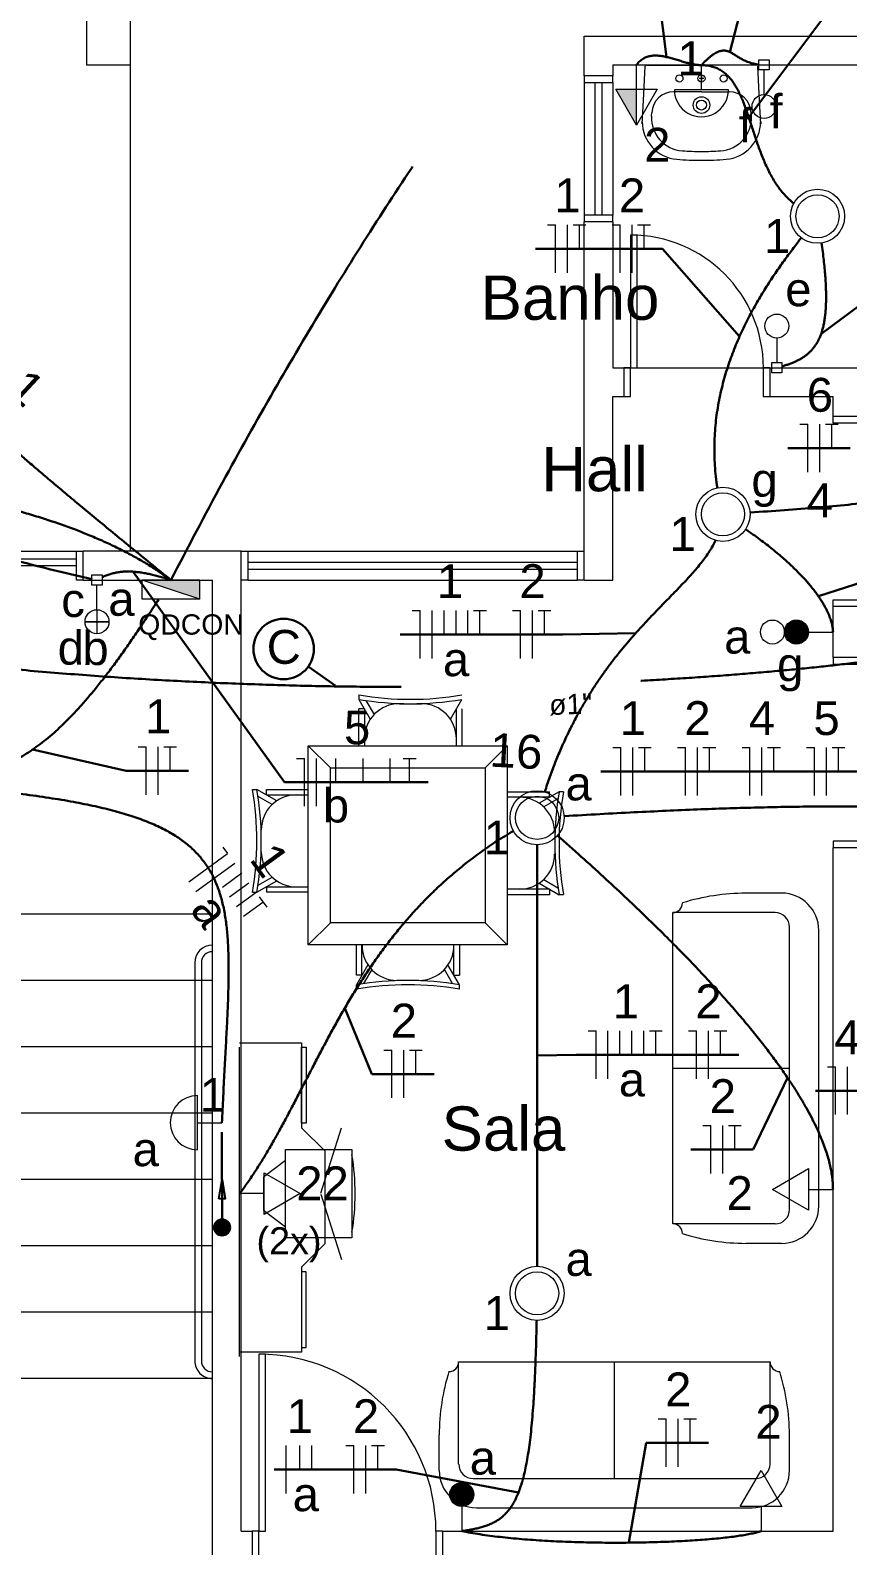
# Model space of a CAD drawing. Header units: inches. Extents: x 82 to 150, y -19 to 82.
# Drawn here: x 103.42 to 107.68, y 10.53 to 18.43 of the extents above; entities that cross this region are included whole.
import ezdxf
from ezdxf.enums import TextEntityAlignment as Align

# ---------------------------------------------------------------- set-up
doc = ezdxf.new("R2010")
doc.units = ezdxf.units.IN
doc.header["$MEASUREMENT"] = 0
doc.linetypes.add('HIDDEN', pattern=[0.375, 0.25, -0.125])
for name, color, linetype, lineweight in [('BASE', 7, 'Continuous', 5), ('DI-Fios', 1, 'Continuous', 30), ('EL-Condutos', 8, 'Continuous', 30), ('EL-Fios', 1, 'Continuous', 20), ('EL-Textos fios', 7, 'Continuous', 30), ('EL-Textos pontos', 5, 'Continuous', 30), ('MOVEIS', 253, 'Continuous', 20), ('P-SIMBOL', 5, 'Continuous', 20), ('TEXTO', 7, 'Continuous', 20)]:
    doc.layers.add(name, color=color, linetype=linetype, lineweight=lineweight)
doc.styles.add('Arial', font='arial.ttf')
doc.dimstyles.get("Standard").update_dxf_attribs({"dimtxt": 0.18, "dimasz": 0.18, "dimexe": 0.18, "dimexo": 0.0625, "dimgap": 0.09, "dimtad": 0, "dimtih": 1, "dimtoh": 1, "dimdec": 4, "dimzin": 0, "dimdsep": 46, "dimtxsty": 'Standard', "dimcen": 0.09, "dimadec": 0, "dimazin": 0, "dimtfac": 1, "dimtdec": 4, "dimtofl": 0, "dimtmove": 0, "dimatfit": 3, "dimfxl": 0, "dimtolj": 1, "dimtzin": 0, "dimarcsym": 0})

msp = doc.modelspace()

# ---------------------------------------------------------------- hatches: boundary and pattern name
at = {"layer": 'P-SIMBOL', "linetype": 'Continuous'}
for points in [[(106.5817, 18.1237), (106.5817, 17.9362), (106.4734, 18.1237)], [(104.3038, 15.4638), (104.3038, 15.5637), (104.0029, 15.5637)], [(105.6073, 10.7932), (105.6698, 10.7932), (105.6698, 10.8557), (105.6601, 10.8552), (105.6432, 10.8497), (105.6327, 10.8437), (105.6247, 10.8367), (105.6167, 10.8262), (105.6105, 10.8132), (105.6077, 10.8002), (105.6078, 10.7932)], [(105.7323, 10.7932), (105.6698, 10.7932), (105.6698, 10.8557), (105.6795, 10.8552), (105.6964, 10.8497), (105.7069, 10.8437), (105.7149, 10.8367), (105.7229, 10.8262), (105.7291, 10.8132), (105.7319, 10.8002), (105.7318, 10.7932)], [(105.6073, 10.7932), (105.6698, 10.7932), (105.6698, 10.7307), (105.6601, 10.7312), (105.6432, 10.7367), (105.6327, 10.7427), (105.6247, 10.7497), (105.6167, 10.7602), (105.6105, 10.7732), (105.6077, 10.7862), (105.6078, 10.7932)], [(105.7323, 10.7932), (105.6698, 10.7932), (105.6698, 10.7307), (105.6795, 10.7312), (105.6964, 10.7367), (105.7069, 10.7427), (105.7149, 10.7497), (105.7229, 10.7602), (105.7291, 10.7732), (105.7319, 10.7862), (105.7318, 10.7932)]]:
    msp.add_hatch(color=256, dxfattribs=at).paths.add_polyline_path(points)

# ---------------------------------------------------------------- linework, layer by layer
at = {"layer": 'BASE'}
for p, q in [((103.9427, 15.7137), (103.9427, 20.8597)), ((106.3082, 18.4017), (112.8732, 18.4017)), ((106.3082, 18.1942), (106.3082, 18.4017)), ((106.4582, 18.1942), (106.3082, 18.1942)), ((106.4582, 18.2517), (108.5927, 18.2517)), ((106.4582, 18.2517), (106.4582, 18.1942)), ((106.3082, 15.7137), (106.3082, 17.4327)), ((106.4582, 17.4327), (106.3082, 17.4327)), ((106.4582, 17.4327), (106.4582, 16.6712)), ((106.4582, 16.6712), (106.5157, 16.6712)), ((106.4582, 16.6712), (107.2772, 16.6712)), ((106.5157, 16.6712), (106.5157, 16.5212)), ((107.2772, 16.6712), (108.5927, 16.6712)), ((107.2772, 16.6712), (107.2772, 16.5212)), ((106.4582, 15.5637), (106.4582, 16.5212)), ((106.4582, 16.5212), (106.5157, 16.5212)), ((107.2772, 16.5212), (107.6062, 16.5212)), ((107.6062, 16.4172), (107.6062, 16.5212)), ((107.7562, 16.4172), (107.6062, 16.4172)), ((101.0872, 15.7137), (103.6947, 15.7137)), ((104.5197, 15.7137), (103.6947, 15.7137)), ((103.6947, 15.5637), (103.6947, 15.7137)), ((104.5197, 15.5637), (104.5197, 15.7137)), ((106.3082, 15.5637), (106.3082, 15.7137)), ((103.6947, 15.5637), (104.3697, 15.5637)), ((104.3697, 10.4522), (104.3697, 15.5637)), ((104.5197, 10.6022), (104.5197, 15.5637)), ((106.3082, 15.5637), (106.4582, 15.5637)), ((107.7562, 15.4252), (107.6062, 15.4252)), ((107.6062, 15.1597), (107.6062, 15.4252)), ((107.7562, 15.1597), (107.6062, 15.1597)), ((107.6062, 10.6022), (107.6062, 14.1672)), ((107.7562, 14.1672), (107.6062, 14.1672)), ((104.3697, 13.8212), (102.6392, 13.8212)), ((104.2777, 13.5672), (104.2777, 11.4902)), ((104.3122, 13.5672), (104.3122, 11.4892)), ((104.3697, 13.4752), (102.6392, 13.4752)), ((104.3697, 13.1292), (102.6392, 13.1292)), ((104.3697, 12.7827), (102.6392, 12.7827)), ((104.3697, 12.4367), (102.6392, 12.4367)), ((104.3697, 12.0907), (102.6392, 12.0907)), ((104.3697, 11.7442), (102.6392, 11.7442)), ((104.3697, 11.3982), (102.6392, 11.3982)), ((104.5197, 10.6022), (104.5777, 10.6022)), ((104.5777, 10.6022), (104.5777, 10.4522)), ((105.5697, 10.6022), (107.6062, 10.6022)), ((105.5697, 10.6022), (105.5697, 10.4522))]:
    msp.add_line(p, q, dxfattribs=at)
at = {"layer": 'BASE', "linetype": 'Continuous'}
for p, q in [((106.3082, 18.1597), (106.3082, 17.4672)), ((106.4582, 18.1597), (106.4582, 17.4672)), ((104.5542, 15.7137), (106.2737, 15.7137)), ((104.5542, 15.5637), (106.2737, 15.5637))]:
    msp.add_line(p, q, dxfattribs=at)
at = {"layer": 'BASE'}
msp.add_lwpolyline([(103.9427, 18.2517), (103.9427, 18.4827), (103.7122, 18.4827), (103.7122, 18.2517), (103.9427, 18.2517), (103.9427, 18.2517)], close=True, dxfattribs=at)
at = {"layer": 'BASE', "linetype": 'Continuous'}
for points in [[(106.3082, 18.1942), (106.3082, 18.1597), (106.4582, 18.1597), (106.4582, 18.1942)], [(106.4582, 17.4327), (106.4582, 17.4672), (106.3082, 17.4672), (106.3082, 17.4327)], [(106.5157, 16.5212), (106.5507, 16.5212), (106.5507, 16.6712), (106.5157, 16.6712)], [(107.2772, 16.6712), (107.2427, 16.6712), (107.2427, 16.5212), (107.2772, 16.5212)], [(107.7562, 16.4172), (107.7562, 16.3827), (107.6062, 16.3827), (107.6062, 16.4172)], [(103.6947, 15.5637), (103.6602, 15.5637), (103.6602, 15.7137), (103.6947, 15.7137)], [(104.5197, 15.7137), (104.5542, 15.7137), (104.5542, 15.5637), (104.5197, 15.5637)], [(106.3082, 15.5637), (106.2737, 15.5637), (106.2737, 15.7137), (106.3082, 15.7137)], [(107.6062, 15.4252), (107.6062, 15.4597), (107.7562, 15.4597), (107.7562, 15.4252)], [(107.6062, 15.1597), (107.6062, 15.1252), (107.7562, 15.1252), (107.7562, 15.1597)], [(107.7562, 14.1672), (107.7562, 14.2022), (107.6062, 14.2022), (107.6062, 14.1672)], [(104.5777, 10.4522), (104.6122, 10.4522), (104.6122, 10.6022), (104.5777, 10.6022)], [(105.5697, 10.6022), (105.5352, 10.6022), (105.5352, 10.4522), (105.5697, 10.4522)]]:
    msp.add_lwpolyline(points, dxfattribs=at)
for points in [[(106.4007, 18.1597), (106.4007, 17.4672), (106.3657, 17.4672), (106.3657, 18.1597), (106.4007, 18.1597), (106.4007, 18.1597)], [(106.5507, 16.6712), (106.5852, 16.6712), (106.5852, 17.3632), (106.5507, 17.3632), (106.5507, 16.6712), (106.5507, 16.6712)], [(103.1122, 15.6387), (103.6602, 15.6387), (103.6602, 15.6732), (103.1122, 15.6732), (103.1122, 15.6387), (103.1122, 15.6387)], [(104.5542, 15.6212), (106.2737, 15.6212), (106.2737, 15.6557), (104.5542, 15.6557), (104.5542, 15.6212), (104.5542, 15.6212)], [(104.6122, 10.6022), (104.6467, 10.6022), (104.6467, 11.5252), (104.6122, 11.5252), (104.6122, 10.6022), (104.6122, 10.6022)]]:
    msp.add_lwpolyline(points, close=True, dxfattribs=at)
for centre, radius in [((106.5507, 16.6712), 0.6923), ((104.6122, 10.6022), 0.923)]:
    msp.add_arc(centre, radius, 0, 90, dxfattribs=at)
at = {"layer": 'BASE'}
for centre, radius, start, end in [((104.3697, 13.5672), 0.0923, 90, 180), ((104.3697, 13.5672), 0.0577, 90, 180), ((104.3697, 11.4902), 0.092, 179.81, 270.19), ((104.3692, 11.4902), 0.0571, 179.417, 270.583)]:
    msp.add_arc(centre, radius, start, end, dxfattribs=at)
at = {"layer": 'DI-Fios'}
msp.add_lwpolyline([(105.0094, 15.0127), (104.8698, 15.1124)], dxfattribs=at)
msp.add_circle((104.7414, 15.204), 0.1577, dxfattribs=at)
at = {"layer": 'EL-Condutos'}
for p, q in [((104.4195, 12.6827), (104.4198, 12.1862)), ((104.4198, 12.1862), (104.4198, 12.4362))]:
    msp.add_line(p, q, dxfattribs=at)
at = {"layer": 'EL-Condutos', "const_width": 0.0417}
msp.add_lwpolyline([(104.4407, 12.1862, 1), (104.399, 12.1862, 1)], format="xyb", close=True, dxfattribs=at)
at = {"layer": 'EL-Condutos'}
msp.add_circle((104.4198, 12.1862), 0.0417, dxfattribs=at)
at = {"layer": 'EL-Condutos', "linetype": 'HIDDEN', "ltscale": 10}
for points in [[(104.1533, 15.5637), (104.422, 16.072), (104.6907, 16.5524), (104.9588, 17.0059), (105.2258, 17.4336), (105.4911, 17.8363), (105.7541, 18.215), (106.0144, 18.5707), (106.2712, 18.9043), (106.5241, 19.2169), (106.7725, 19.5093), (107.0158, 19.7825), (107.2535, 20.0375), (107.4849, 20.2752), (107.7096, 20.4966), (107.927, 20.7027), (108.1364, 20.8944), (108.3374, 21.0727), (108.5293, 21.2386), (108.7117, 21.3929), (108.8838, 21.5367), (109.0453, 21.671), (109.1954, 21.7966), (109.3337, 21.9146), (109.4595, 22.0259), (109.5724, 22.1314), (109.6717, 22.2322), (109.7569, 22.3291), (109.8273, 22.4233), (109.8826, 22.5155), (109.922, 22.6068)], [(103.7425, 15.5689), (103.3842, 15.6552), (103.0389, 15.7611), (102.706, 15.8853), (102.385, 16.0263), (102.0754, 16.1828), (101.7765, 16.3536), (101.4878, 16.5373), (101.2089, 16.7326), (100.939, 16.9382), (100.6778, 17.1527), (100.4246, 17.3748), (100.1788, 17.6031), (99.94, 17.8365), (99.7076, 18.0735), (99.481, 18.3128), (99.2597, 18.553), (99.0431, 18.793), (98.8307, 19.0312), (98.6219, 19.2665), (98.4162, 19.4975), (98.213, 19.7228), (98.0118, 19.9411), (97.812, 20.1512), (97.6131, 20.3516), (97.4145, 20.5411), (97.2157, 20.7183), (97.0161, 20.8819), (96.8152, 21.0307), (96.6124, 21.1631), (96.4072, 21.278)], [(104.1533, 15.5637), (104.046, 15.6366), (103.926, 15.7051), (103.7938, 15.7691), (103.6496, 15.8284), (103.4939, 15.8828), (103.327, 15.9323), (103.1492, 15.9766), (102.961, 16.0156), (102.7627, 16.0492), (102.5547, 16.0771), (102.3372, 16.0993), (102.1107, 16.1155), (101.8756, 16.1257), (101.6321, 16.1296), (101.3807, 16.1271), (101.1217, 16.1181), (100.8555, 16.1024), (100.5824, 16.0798), (100.3027, 16.0502), (100.017, 16.0134), (99.7255, 15.9693), (99.4285, 15.9178), (99.1264, 15.8586), (98.8197, 15.7915), (98.5086, 15.7166), (98.1935, 15.6336), (97.8748, 15.5422), (97.5529, 15.4425), (97.228, 15.3342), (96.9006, 15.2172)], [(99.2255, 16.0255), (99.5416, 15.9021), (99.864, 15.7883), (100.192, 15.6838), (100.5245, 15.5882), (100.8609, 15.5012), (101.2002, 15.4226), (101.5417, 15.3519), (101.8844, 15.2888), (102.2275, 15.233), (102.5703, 15.1843), (102.9118, 15.1422), (103.2513, 15.1064), (103.5878, 15.0767), (103.9205, 15.0526), (104.2487, 15.0339), (104.5714, 15.0203), (104.8878, 15.0113), (105.1971, 15.0068), (105.4984, 15.0063), (105.791, 15.0095), (106.0738, 15.0162), (106.3462, 15.0259), (106.6073, 15.0385), (106.8562, 15.0534), (107.0921, 15.0704), (107.3142, 15.0893), (107.5215, 15.1096), (107.7134, 15.131), (107.8888, 15.1532), (108.0471, 15.176)]]:
    msp.add_spline(points, degree=3, dxfattribs=at)
at = {"layer": 'EL-Condutos', "linetype": 'Continuous'}
for points in [[(106.9202, 18.2497), (106.9086, 18.2503), (106.8969, 18.2514), (106.8851, 18.2532), (106.8731, 18.2554), (106.861, 18.2581), (106.8488, 18.2611), (106.8365, 18.2644), (106.8242, 18.2679), (106.8119, 18.2715), (106.7996, 18.2752), (106.7872, 18.2789), (106.7749, 18.2825), (106.7627, 18.286), (106.7505, 18.2892), (106.7384, 18.2922), (106.7265, 18.2947), (106.7146, 18.2968), (106.7029, 18.2985), (106.6914, 18.2995), (106.6801, 18.2999), (106.669, 18.2995), (106.6581, 18.2984), (106.6475, 18.2963), (106.6371, 18.2934), (106.627, 18.2894), (106.6172, 18.2843), (106.6078, 18.2781), (106.5987, 18.2706), (106.59, 18.2619), (106.5817, 18.2517)], [(106.9202, 18.2497), (106.9347, 18.2648), (106.9483, 18.278), (106.961, 18.2893), (106.9729, 18.2989), (106.984, 18.3069), (106.9945, 18.3133), (107.0043, 18.3183), (107.0136, 18.3219), (107.0224, 18.3243), (107.0309, 18.3255), (107.039, 18.3257), (107.0468, 18.3248), (107.0544, 18.3231), (107.0619, 18.3206), (107.0693, 18.3175), (107.0768, 18.3137), (107.0843, 18.3095), (107.0919, 18.3048), (107.0998, 18.2999), (107.1079, 18.2947), (107.1164, 18.2895), (107.1254, 18.2842), (107.1348, 18.279), (107.1447, 18.274), (107.1553, 18.2693), (107.1666, 18.2649), (107.1786, 18.261), (107.1915, 18.2576), (107.2053, 18.255), (107.22, 18.253)], [(107.4013, 17.5284), (107.3759, 17.5507), (107.3527, 17.5747), (107.3313, 17.6004), (107.3117, 17.6275), (107.2938, 17.6559), (107.2773, 17.6854), (107.2621, 17.7158), (107.2481, 17.7468), (107.2351, 17.7785), (107.223, 17.8105), (107.2115, 17.8426), (107.2006, 17.8748), (107.1901, 17.9068), (107.1798, 17.9385), (107.1696, 17.9696), (107.1593, 18), (107.1488, 18.0295), (107.1379, 18.0579), (107.1264, 18.0851), (107.1143, 18.1108), (107.1013, 18.1349), (107.0872, 18.1573), (107.0721, 18.1776), (107.0556, 18.1958), (107.0376, 18.2117), (107.018, 18.225), (106.9966, 18.2357), (106.9733, 18.2435), (106.9479, 18.2482), (106.9202, 18.2497)], [(107.0032, 16.0447), (106.9954, 16.1035), (106.9902, 16.1613), (106.9877, 16.2182), (106.9877, 16.2743), (106.99, 16.3293), (106.9945, 16.3834), (107.0011, 16.4366), (107.0097, 16.4887), (107.0202, 16.5398), (107.0323, 16.5899), (107.0461, 16.6389), (107.0613, 16.6869), (107.0778, 16.7338), (107.0956, 16.7796), (107.1144, 16.8243), (107.1342, 16.8678), (107.1548, 16.9102), (107.1761, 16.9514), (107.198, 16.9915), (107.2203, 17.0304), (107.243, 17.068), (107.2658, 17.1044), (107.2887, 17.1396), (107.3116, 17.1734), (107.3343, 17.206), (107.3566, 17.2373), (107.3785, 17.2673), (107.3999, 17.296), (107.4205, 17.3233), (107.4404, 17.3492)], [(107.5468, 17.3224), (107.5529, 17.276), (107.5581, 17.2318), (107.5623, 17.19), (107.5657, 17.1505), (107.5681, 17.1131), (107.5696, 17.0777), (107.5702, 17.0445), (107.5698, 17.0131), (107.5686, 16.9837), (107.5665, 16.956), (107.5634, 16.9302), (107.5595, 16.906), (107.5547, 16.8834), (107.5489, 16.8623), (107.5423, 16.8427), (107.5348, 16.8246), (107.5265, 16.8077), (107.5172, 16.7921), (107.5071, 16.7777), (107.4961, 16.7645), (107.4843, 16.7522), (107.4716, 16.741), (107.458, 16.7307), (107.4436, 16.7212), (107.4283, 16.7125), (107.4121, 16.7045), (107.3952, 16.6972), (107.3773, 16.6904), (107.3587, 16.6841), (107.3392, 16.6782)], [(102.6656, 16.8858), (102.7047, 16.8479), (102.7412, 16.8121), (102.7755, 16.7783), (102.8078, 16.7461), (102.8387, 16.7153), (102.8683, 16.6855), (102.8972, 16.6565), (102.9255, 16.628), (102.9538, 16.5998), (102.9823, 16.5715), (103.0114, 16.5429), (103.0415, 16.5137), (103.0729, 16.4835), (103.1059, 16.4523), (103.141, 16.4195), (103.1785, 16.385), (103.2187, 16.3486), (103.2621, 16.3098), (103.3088, 16.2684), (103.3594, 16.2242), (103.4142, 16.1769), (103.4735, 16.1262), (103.5376, 16.0717), (103.607, 16.0133), (103.682, 15.9506), (103.7629, 15.8834), (103.8502, 15.8114), (103.9441, 15.7343), (104.045, 15.6518), (104.1533, 15.5637)], [(107.1739, 15.9159), (107.3536, 15.9286), (107.5242, 15.9423), (107.686, 15.9569), (107.8394, 15.9724), (107.9845, 15.9888), (108.1216, 16.0061), (108.251, 16.0243), (108.3729, 16.0433), (108.4875, 16.0633), (108.5952, 16.0841), (108.6962, 16.1059), (108.7907, 16.1285), (108.879, 16.1519), (108.9613, 16.1763), (109.038, 16.2015), (109.1092, 16.2276), (109.1752, 16.2545), (109.2362, 16.2824), (109.2927, 16.311), (109.3446, 16.3406), (109.3925, 16.3709), (109.4364, 16.4022), (109.4766, 16.4342), (109.5135, 16.4672), (109.5472, 16.5009), (109.578, 16.5355), (109.6062, 16.571), (109.632, 16.6072), (109.6557, 16.6443), (109.6775, 16.6823)], [(107.1504, 15.829), (107.1888, 15.8019), (107.225, 15.7753), (107.2592, 15.7493), (107.2913, 15.7239), (107.3214, 15.699), (107.3496, 15.6747), (107.3759, 15.6511), (107.4004, 15.628), (107.4232, 15.6055), (107.4442, 15.5837), (107.4637, 15.5625), (107.4816, 15.5419), (107.498, 15.522), (107.5129, 15.5027), (107.5265, 15.4842), (107.5388, 15.4663), (107.5498, 15.449), (107.5596, 15.4325), (107.5683, 15.4167), (107.5759, 15.4017), (107.5825, 15.3873), (107.5881, 15.3737), (107.5928, 15.3608), (107.5967, 15.3487), (107.5999, 15.3374), (107.6023, 15.3268), (107.6041, 15.317), (107.6053, 15.308), (107.606, 15.2998), (107.6062, 15.2925)], [(106.103, 14.4593), (106.1295, 14.537), (106.1574, 14.6111), (106.1866, 14.6815), (106.217, 14.7486), (106.2485, 14.8124), (106.2808, 14.8731), (106.314, 14.9308), (106.3478, 14.9857), (106.3821, 15.0379), (106.4168, 15.0875), (106.4517, 15.1348), (106.4869, 15.1798), (106.522, 15.2227), (106.5569, 15.2636), (106.5917, 15.3027), (106.626, 15.3402), (106.6599, 15.3761), (106.6931, 15.4107), (106.7255, 15.444), (106.757, 15.4762), (106.7875, 15.5075), (106.8168, 15.538), (106.8448, 15.5679), (106.8715, 15.5972), (106.8965, 15.6262), (106.9199, 15.655), (106.9415, 15.6837), (106.9611, 15.7125), (106.9787, 15.7415), (106.9941, 15.7708)], [(103.7942, 15.5783), (103.8046, 15.5831), (103.8149, 15.5874), (103.8254, 15.5913), (103.8359, 15.5947), (103.8466, 15.5978), (103.8573, 15.6004), (103.8681, 15.6026), (103.879, 15.6045), (103.8899, 15.6059), (103.901, 15.607), (103.9123, 15.6077), (103.9236, 15.6081), (103.935, 15.6081), (103.9466, 15.6078), (103.9583, 15.6071), (103.9702, 15.6061), (103.9822, 15.6048), (103.9943, 15.6032), (104.0066, 15.6014), (104.0191, 15.5992), (104.0317, 15.5967), (104.0445, 15.594), (104.0574, 15.591), (104.0705, 15.5878), (104.0839, 15.5844), (104.0974, 15.5807), (104.111, 15.5767), (104.1249, 15.5726), (104.139, 15.5683), (104.1533, 15.5637)], [(102.7061, 14.5101), (102.7649, 14.5082), (102.8217, 14.5078), (102.8766, 14.5089), (102.9297, 14.5118), (102.9811, 14.5164), (103.0309, 14.5228), (103.0793, 14.5312), (103.1264, 14.5416), (103.1724, 14.5541), (103.2173, 14.5688), (103.2612, 14.5858), (103.3044, 14.6052), (103.3469, 14.627), (103.3889, 14.6514), (103.4304, 14.6785), (103.4717, 14.7083), (103.5128, 14.7409), (103.5539, 14.7765), (103.595, 14.815), (103.6363, 14.8567), (103.678, 14.9015), (103.7202, 14.9496), (103.7629, 15.0011), (103.8064, 15.056), (103.8507, 15.1144), (103.896, 15.1765), (103.9423, 15.2423), (103.9899, 15.3119), (104.0388, 15.3854), (104.0892, 15.4629)], [(102.7022, 14.51), (102.8924, 14.4955), (103.0686, 14.4802), (103.2315, 14.4639), (103.3814, 14.4463), (103.5188, 14.4271), (103.6444, 14.4062), (103.7585, 14.3832), (103.8618, 14.3579), (103.9548, 14.3301), (104.0378, 14.2995), (104.1115, 14.266), (104.1764, 14.2292), (104.233, 14.1889), (104.2818, 14.1448), (104.3233, 14.0968), (104.358, 14.0445), (104.3864, 13.9878), (104.4091, 13.9264), (104.4266, 13.86), (104.4393, 13.7884), (104.4478, 13.7113), (104.4526, 13.6286), (104.4543, 13.5399), (104.4532, 13.4451), (104.45, 13.3438), (104.4451, 13.2359), (104.4391, 13.1211), (104.4325, 12.9991), (104.4258, 12.8697), (104.4195, 12.7327)], [(106.2051, 14.332), (106.3909, 14.3426), (106.5679, 14.3519), (106.7366, 14.36), (106.8972, 14.3668), (107.05, 14.3723), (107.1953, 14.3766), (107.3335, 14.3797), (107.4648, 14.3816), (107.5895, 14.3823), (107.7079, 14.3819), (107.8204, 14.3802), (107.9272, 14.3775), (108.0286, 14.3736), (108.125, 14.3686), (108.2166, 14.3626), (108.3037, 14.3554), (108.3867, 14.3472), (108.4659, 14.338), (108.5415, 14.3277), (108.6139, 14.3164), (108.6833, 14.3041), (108.7501, 14.2909), (108.8145, 14.2767), (108.8769, 14.2615), (108.9376, 14.2454), (108.9968, 14.2284), (109.0549, 14.2105), (109.1122, 14.1917), (109.169, 14.1721), (109.2256, 14.1516)], [(105.9378, 14.2542), (105.8538, 14.202), (105.7742, 14.1477), (105.699, 14.0915), (105.6278, 14.0336), (105.5605, 13.974), (105.4969, 13.9129), (105.4367, 13.8504), (105.3797, 13.7868), (105.3257, 13.722), (105.2745, 13.6564), (105.2259, 13.5899), (105.1797, 13.5228), (105.1357, 13.4551), (105.0936, 13.3871), (105.0532, 13.3189), (105.0143, 13.2505), (104.9768, 13.1823), (104.9404, 13.1142), (104.9048, 13.0464), (104.8699, 12.9791), (104.8355, 12.9124), (104.8013, 12.8464), (104.7672, 12.7814), (104.7328, 12.7174), (104.6981, 12.6545), (104.6628, 12.593), (104.6267, 12.5329), (104.5895, 12.4744), (104.5511, 12.4176), (104.5112, 12.3627)], [(106.1701, 14.2301), (106.2936, 14.1204), (106.4101, 14.0147), (106.5195, 13.913), (106.6222, 13.8151), (106.7183, 13.7211), (106.8081, 13.6307), (106.8917, 13.544), (106.9694, 13.4609), (107.0414, 13.3812), (107.1079, 13.305), (107.1692, 13.2322), (107.2253, 13.1626), (107.2766, 13.0962), (107.3232, 13.0329), (107.3653, 12.9727), (107.4032, 12.9155), (107.4371, 12.8611), (107.4672, 12.8096), (107.4936, 12.7609), (107.5166, 12.7148), (107.5365, 12.6713), (107.5534, 12.6303), (107.5675, 12.5918), (107.579, 12.5557), (107.5882, 12.5219), (107.5952, 12.4903), (107.6003, 12.4608), (107.6037, 12.4335), (107.6056, 12.4081), (107.6062, 12.3847)], [(106.063, 11.9856), (106.063, 12.0878), (106.063, 12.184), (106.063, 12.2746), (106.063, 12.3601), (106.063, 12.4408), (106.063, 12.5173), (106.063, 12.5899), (106.063, 12.659), (106.063, 12.7252), (106.063, 12.7887), (106.063, 12.8502), (106.063, 12.9099), (106.063, 12.9683), (106.063, 13.0258), (106.063, 13.083), (106.063, 13.1401), (106.063, 13.1976), (106.063, 13.2561), (106.063, 13.3158), (106.063, 13.3772), (106.063, 13.4408), (106.063, 13.5069), (106.063, 13.5761), (106.063, 13.6486), (106.063, 13.7251), (106.063, 13.8058), (106.063, 13.8913), (106.063, 13.9819), (106.063, 14.0781), (106.063, 14.1803)], [(106.0607, 11.703), (106.0585, 11.6074), (106.0558, 11.5177), (106.0526, 11.4337), (106.0489, 11.3552), (106.0445, 11.282), (106.0396, 11.2139), (106.0341, 11.1507), (106.0279, 11.0922), (106.021, 11.0382), (106.0134, 10.9886), (106.005, 10.943), (105.9959, 10.9014), (105.986, 10.8635), (105.9753, 10.8292), (105.9638, 10.7982), (105.9513, 10.7704), (105.938, 10.7455), (105.9237, 10.7233), (105.9085, 10.7038), (105.8923, 10.6866), (105.8751, 10.6716), (105.8568, 10.6585), (105.8374, 10.6473), (105.817, 10.6376), (105.7955, 10.6294), (105.7727, 10.6223), (105.7489, 10.6163), (105.7238, 10.611), (105.6974, 10.6064), (105.6698, 10.6022)], [(105.6698, 10.6022), (105.7159, 10.5934), (105.7648, 10.5854), (105.8164, 10.5781), (105.8702, 10.5715), (105.926, 10.5656), (105.9837, 10.5604), (106.0429, 10.5558), (106.1034, 10.552), (106.1649, 10.5487), (106.2271, 10.5461), (106.2899, 10.5441), (106.3529, 10.5427), (106.4158, 10.5418), (106.4785, 10.5416), (106.5407, 10.5419), (106.602, 10.5427), (106.6622, 10.544), (106.7212, 10.5459), (106.7786, 10.5482), (106.8341, 10.5511), (106.8875, 10.5543), (106.9385, 10.5581), (106.987, 10.5622), (107.0325, 10.5668), (107.0749, 10.5718), (107.1139, 10.5772), (107.1493, 10.5829), (107.1807, 10.589), (107.2079, 10.5954), (107.2307, 10.6022)]]:
    msp.add_spline(points, degree=3, dxfattribs=at)
at = {"layer": 'EL-Fios', "color": 5}
for p, q in [((106.1171, 17.417), (106.1587, 17.417)), ((106.1587, 17.167), (106.1587, 17.417)), ((106.2212, 17.167), (106.2212, 17.417)), ((106.2504, 17.417), (106.3171, 17.417)), ((106.2837, 17.292), (106.2837, 17.417)), ((106.4539, 17.417), (106.4955, 17.417)), ((106.4955, 17.167), (106.4955, 17.417)), ((106.558, 17.167), (106.558, 17.417)), ((106.5872, 17.417), (106.6539, 17.417)), ((106.6205, 17.292), (106.6205, 17.417)), ((107.4334, 16.3764), (107.4751, 16.3764)), ((107.4751, 16.1264), (107.4751, 16.3764)), ((107.5376, 16.1264), (107.5376, 16.3764)), ((107.5668, 16.3764), (107.6334, 16.3764)), ((107.6001, 16.2514), (107.6001, 16.3764)), ((105.4108, 15.4041), (105.4525, 15.4041)), ((105.4525, 15.1541), (105.4525, 15.4041)), ((105.515, 15.1541), (105.515, 15.4041)), ((105.5775, 15.2791), (105.5775, 15.4041)), ((105.64, 15.2791), (105.64, 15.4041)), ((105.7025, 15.2791), (105.7025, 15.4041)), ((105.7317, 15.4041), (105.7984, 15.4041)), ((105.765, 15.2791), (105.765, 15.4041)), ((105.9352, 15.4041), (105.9768, 15.4041)), ((105.9768, 15.1541), (105.9768, 15.4041)), ((106.0393, 15.1541), (106.0393, 15.4041)), ((106.0685, 15.4041), (106.1352, 15.4041)), ((106.1018, 15.2791), (106.1018, 15.4041)), ((103.9827, 14.6939), (104.0244, 14.6939)), ((104.0244, 14.4439), (104.0244, 14.6939)), ((104.0869, 14.4439), (104.0869, 14.6939)), ((104.1161, 14.6939), (104.1827, 14.6939)), ((104.1494, 14.5689), (104.1494, 14.6939)), ((104.8081, 14.6335), (104.8497, 14.6335)), ((104.8497, 14.3835), (104.8497, 14.6335)), ((104.9122, 14.3835), (104.9122, 14.6335)), ((105.0141, 14.5085), (105.0141, 14.6335)), ((105.1553, 14.5085), (105.1553, 14.6335)), ((105.2965, 14.5085), (105.2965, 14.6335)), ((105.365, 14.6335), (105.4317, 14.6335)), ((105.3983, 14.5085), (105.3983, 14.6335)), ((106.458, 14.6896), (106.4997, 14.6896)), ((106.4997, 14.4396), (106.4997, 14.6896)), ((106.5622, 14.4396), (106.5622, 14.6896)), ((106.5913, 14.6896), (106.658, 14.6896)), ((106.6247, 14.5646), (106.6247, 14.6896)), ((106.7948, 14.6896), (106.8365, 14.6896)), ((106.8365, 14.4396), (106.8365, 14.6896)), ((106.899, 14.4396), (106.899, 14.6896)), ((106.9281, 14.6896), (106.9948, 14.6896)), ((106.9615, 14.5646), (106.9615, 14.6896)), ((107.1316, 14.6896), (107.1733, 14.6896)), ((107.1733, 14.4396), (107.1733, 14.6896)), ((107.2358, 14.4396), (107.2358, 14.6896)), ((107.2649, 14.6896), (107.3316, 14.6896)), ((107.2983, 14.5646), (107.2983, 14.6896)), ((107.4684, 14.6896), (107.5101, 14.6896)), ((107.5101, 14.4396), (107.5101, 14.6896)), ((107.5726, 14.4396), (107.5726, 14.6896)), ((107.6017, 14.6896), (107.6684, 14.6896)), ((107.6351, 14.5646), (107.6351, 14.6896)), ((104.4246, 14.1702), (104.4491, 14.1365)), ((104.247, 13.9894), (104.4491, 14.1365)), ((104.2838, 13.9388), (104.4859, 14.086)), ((104.4216, 13.9619), (104.5227, 14.0354)), ((104.4584, 13.9113), (104.5595, 13.9849)), ((104.4952, 13.8608), (104.5962, 13.9344)), ((104.532, 13.8103), (104.633, 13.8838)), ((104.6134, 13.9108), (104.6526, 13.8569)), ((106.3285, 13.2124), (106.3702, 13.2124)), ((106.3702, 12.9624), (106.3702, 13.2124)), ((106.4327, 12.9624), (106.4327, 13.2124)), ((106.4952, 13.0874), (106.4952, 13.2124)), ((106.5577, 13.0874), (106.5577, 13.2124)), ((106.6202, 13.0874), (106.6202, 13.2124)), ((106.6494, 13.2124), (106.716, 13.2124)), ((106.6827, 13.0874), (106.6827, 13.2124)), ((106.8528, 13.2124), (106.8945, 13.2124)), ((106.8945, 12.9624), (106.8945, 13.2124)), ((106.957, 12.9624), (106.957, 13.2124)), ((106.9862, 13.2124), (107.0528, 13.2124)), ((107.0195, 13.0874), (107.0195, 13.2124)), ((105.2639, 13.1117), (105.3055, 13.1117)), ((105.3055, 12.8617), (105.3055, 13.1117)), ((105.368, 12.8617), (105.368, 13.1117)), ((105.3972, 13.1117), (105.4639, 13.1117)), ((105.4305, 12.9867), (105.4305, 13.1117)), ((107.5773, 13.0247), (107.6189, 13.0247)), ((107.6189, 12.7747), (107.6189, 13.0247)), ((107.6814, 12.7747), (107.6814, 13.0247)), ((106.9275, 12.7178), (106.9691, 12.7178)), ((106.9691, 12.4678), (106.9691, 12.7178)), ((107.0316, 12.4678), (107.0316, 12.7178)), ((107.0608, 12.7178), (107.1275, 12.7178)), ((107.0941, 12.5928), (107.0941, 12.7178)), ((106.6949, 11.1877), (106.7366, 11.1877)), ((106.7366, 10.9377), (106.7366, 11.1877)), ((106.7991, 10.9377), (106.7991, 11.1877)), ((106.8283, 11.1877), (106.8949, 11.1877)), ((106.8616, 11.0627), (106.8616, 11.1877)), ((104.755, 10.798), (104.755, 11.048)), ((104.8256, 10.923), (104.8256, 11.048)), ((104.8881, 10.923), (104.8881, 11.048)), ((105.0663, 11.048), (105.108, 11.048)), ((105.108, 10.798), (105.108, 11.048)), ((105.1705, 10.798), (105.1705, 11.048)), ((105.1997, 11.048), (105.2663, 11.048)), ((105.233, 10.923), (105.233, 11.048))]:
    msp.add_line(p, q, dxfattribs=at)
at = {"layer": 'EL-Textos fios'}
for p, q in [((107.0676, 18.3183), (107.1628, 18.6846)), ((106.7385, 18.2922), (106.6984, 18.6105)), ((107.1667, 17.9783), (107.6215, 18.5844)), ((106.7164, 17.292), (106.0546, 17.292)), ((107.1185, 16.8334), (106.7164, 17.292)), ((107.5434, 16.8456), (107.8057, 17.042)), ((107.6959, 16.2514), (107.3709, 16.2514)), ((107.5298, 15.4795), (108.1657, 15.6845)), ((103.9558, 15.6073), (104.7456, 14.5085)), ((106.1977, 15.2791), (105.3483, 15.2791)), ((106.5764, 15.2857), (106.1977, 15.2791)), ((103.432, 14.6796), (103.9202, 14.5689)), ((103.9202, 14.5689), (104.2452, 14.5689)), ((107.7309, 14.5646), (106.3955, 14.5646)), ((104.7456, 14.5085), (105.4942, 14.5085)), ((105.0601, 13.3308), (105.2014, 12.9867)), ((106.063, 13.083), (106.266, 13.0874)), ((106.266, 13.0874), (107.1153, 13.0874)), ((105.2014, 12.9867), (105.5264, 12.9867)), ((107.3694, 12.9667), (107.19, 12.5928)), ((107.8398, 12.8997), (107.5148, 12.8997)), ((107.19, 12.5928), (106.865, 12.5928)), ((106.5407, 10.5419), (106.6324, 11.0627)), ((106.6324, 11.0627), (106.9574, 11.0627)), ((105.3288, 10.923), (104.6925, 10.923)), ((105.9656, 10.8028), (105.3288, 10.923))]:
    msp.add_line(p, q, dxfattribs=at)
at = {"layer": 'MOVEIS'}
for p, q in [((106.6182, 18.0647), (106.6272, 18.2442)), ((106.6327, 18.2497), (106.9202, 18.2497)), ((107.2077, 18.2497), (106.9202, 18.2497)), ((106.9202, 18.1917), (106.9202, 18.1687)), ((107.2227, 18.0647), (107.2137, 18.2442)), ((106.9202, 18.1112), (106.7762, 18.1112)), ((106.9317, 18.1802), (106.9087, 18.1802)), ((106.9202, 18.1112), (107.0647, 18.1112)), ((106.6117, 17.9442), (106.6182, 18.0647)), ((107.2292, 17.9442), (107.2227, 18.0647)), ((106.6602, 17.9842), (106.6607, 18.0017)), ((107.1807, 17.9842), (107.1797, 18.0017)), ((107.2292, 17.9542), (107.2292, 17.9442)), ((105.1337, 14.9642), (105.1337, 14.9412)), ((105.1337, 14.9412), (105.1932, 14.8377)), ((105.1337, 14.6992), (105.1337, 14.8917)), ((105.1622, 14.8917), (105.1337, 14.8917)), ((105.1622, 14.8917), (105.1622, 14.6992)), ((105.1702, 14.9357), (105.2127, 14.8617)), ((105.3447, 14.9187), (105.4592, 14.9187)), ((105.6107, 14.8377), (105.6702, 14.9412)), ((105.6417, 14.8917), (105.6417, 14.6992)), ((105.6702, 14.8917), (105.6702, 14.6992)), ((104.9847, 14.5837), (104.8692, 14.6992)), ((105.9077, 14.6992), (105.7922, 14.5837)), ((104.5787, 14.4712), (104.6017, 14.4712)), ((104.7052, 14.4117), (104.6017, 14.4712)), ((104.6512, 14.4712), (104.8692, 14.4712)), ((104.6512, 14.4427), (104.6512, 14.4712)), ((104.6812, 14.3922), (104.6077, 14.4347)), ((104.6512, 14.4427), (104.8692, 14.4427)), ((105.9077, 14.4587), (106.1282, 14.4587)), ((106.1282, 14.4302), (105.9077, 14.4302)), ((106.1772, 14.4587), (106.0742, 14.3992)), ((106.1717, 14.4227), (106.0977, 14.3802)), ((106.1282, 14.4302), (106.1282, 14.4587)), ((106.2002, 14.4587), (106.1772, 14.4587)), ((104.6247, 14.1457), (104.6247, 14.2602)), ((106.1547, 14.2477), (106.1547, 14.1337)), ((104.6017, 13.9347), (104.7052, 13.9942)), ((104.6077, 13.9712), (104.6812, 14.0137)), ((106.0977, 14.0012), (106.1717, 13.9587)), ((104.5787, 13.9347), (104.6017, 13.9347)), ((104.6512, 13.9632), (104.8692, 13.9632)), ((104.6512, 13.9632), (104.6512, 13.9347)), ((104.8692, 13.9347), (104.6512, 13.9347)), ((106.1282, 13.9507), (105.9077, 13.9507)), ((106.1282, 13.9222), (105.9077, 13.9222)), ((106.0742, 13.9817), (106.1772, 13.9222)), ((106.1282, 13.9507), (106.1282, 13.9222)), ((106.2002, 13.9222), (106.1772, 13.9222)), ((107.3377, 13.9302), (107.1517, 13.9302)), ((104.9847, 13.7762), (104.8692, 13.6607)), ((105.7922, 13.7762), (105.9077, 13.6607)), ((107.3037, 13.8287), (106.7707, 13.8287)), ((106.7707, 12.2047), (106.7707, 13.8287)), ((107.3797, 12.2812), (107.3797, 13.7527)), ((107.5322, 12.2977), (107.5322, 13.7357)), ((105.1212, 13.5017), (105.1212, 13.6607)), ((105.1497, 13.5017), (105.1497, 13.6607)), ((105.6292, 13.5017), (105.6292, 13.6607)), ((105.6577, 13.6607), (105.6577, 13.5017)), ((105.1807, 13.5557), (105.1212, 13.4522)), ((105.2002, 13.5317), (105.1577, 13.4582)), ((105.6217, 13.4582), (105.5792, 13.5317)), ((105.6577, 13.4522), (105.5982, 13.5557)), ((105.1497, 13.5017), (105.1212, 13.5017)), ((105.1212, 13.4292), (105.1212, 13.4522)), ((105.4467, 13.4752), (105.3322, 13.4752)), ((105.6292, 13.5017), (105.6577, 13.5017)), ((105.6577, 13.4292), (105.6577, 13.4522)), ((104.5112, 13.1502), (104.8342, 13.1502)), ((104.5112, 11.5122), (104.5112, 13.1272)), ((104.8342, 13.1502), (104.8342, 12.7062)), ((104.8342, 12.7302), (104.8342, 13.1262)), ((104.8342, 13.1262), (104.8587, 13.1262)), ((104.8587, 13.1262), (104.8587, 12.7302)), ((106.7707, 13.0167), (107.3797, 13.0167)), ((104.8587, 12.7302), (104.8342, 12.7302)), ((104.8342, 12.7062), (104.9557, 12.5852)), ((104.9347, 12.3657), (105.0437, 12.7062)), ((104.9557, 12.5852), (104.9557, 12.1007)), ((104.9347, 12.3597), (105.0437, 12.0192)), ((107.3037, 12.2047), (106.7707, 12.2047)), ((104.9557, 12.1007), (104.8342, 11.9792)), ((107.3377, 12.1032), (107.1517, 12.1032)), ((104.8342, 11.9792), (104.8342, 11.5352)), ((104.8342, 11.9552), (104.8342, 11.5592)), ((104.8587, 11.9552), (104.8342, 11.9552)), ((104.8587, 11.5592), (104.8587, 11.9552)), ((104.8342, 11.5592), (104.8587, 11.5592)), ((104.8342, 11.5352), (104.5112, 11.5352)), ((105.6537, 10.9522), (105.6537, 11.4852)), ((105.6537, 11.4852), (107.2777, 11.4852)), ((106.4657, 11.4852), (106.4657, 10.8762)), ((107.2777, 10.9522), (107.2777, 11.4852)), ((105.5522, 10.9187), (105.5522, 11.1047)), ((107.3792, 10.9187), (107.3792, 11.1047)), ((105.7302, 10.8762), (107.2017, 10.8762)), ((105.7467, 10.7242), (107.1847, 10.7242))]:
    msp.add_line(p, q, dxfattribs=at)
for points in [[(105.9077, 14.6992), (105.9077, 13.6607), (104.8692, 13.6607), (104.8692, 14.6992), (105.9077, 14.6992), (105.9077, 14.6992)], [(105.7922, 14.5837), (105.7922, 13.7762), (104.9847, 13.7762), (104.9847, 14.5837), (105.7922, 14.5837), (105.7922, 14.5837)], [(104.7512, 12.1317), (104.7512, 12.5937), (105.0972, 12.5937), (105.0972, 12.1317), (104.7512, 12.1317), (104.7512, 12.1317)]]:
    msp.add_lwpolyline(points, close=True, dxfattribs=at)
msp.add_lwpolyline([(104.7512, 12.5357), (104.6357, 12.4492), (104.6357, 12.2762), (104.7512, 12.1897)], dxfattribs=at)
for centre, radius in [((106.8052, 18.1802), 0.0185), ((106.9202, 18.1802), 0.0185), ((107.0357, 18.1802), 0.0185), ((106.9202, 18.0417), 0.0433), ((106.9202, 18.0417), 0.026)]:
    msp.add_circle(centre, radius, dxfattribs=at)
for centre, radius, start, end in [((106.6327, 18.2437), 0.00577, 90, 177.058), ((106.7762, 17.9957), 0.1154, 90, 177.058), ((107.0647, 17.9957), 0.1154, 2.94177, 90), ((106.8077, 17.9542), 0.1961, 180, 265.302), ((106.8327, 17.9752), 0.1731, 177.058, 266.284), ((107.0077, 17.9752), 0.1731, 273.716, 2.94177), ((107.0327, 17.9542), 0.1961, 274.698, 0), ((106.9202, 19.3232), 1.5235, 266.284, 270), ((106.9202, 19.3232), 1.5235, 270, 273.716), ((106.9202, 19.3232), 1.5696, 265.302, 270), ((106.9202, 19.3232), 1.5696, 270, 274.698), ((105.4022, 16.5292), 1.5878, 260.271, 279.729), ((105.4022, 16.5062), 1.5878, 260.271, 279.729), ((105.3447, 14.7357), 0.1827, 90, 180), ((105.4592, 14.7357), 0.1827, 0, 90), ((103.0137, 14.2027), 1.5878, 350.271, 9.72903), ((103.0367, 14.2027), 1.5878, 350.271, 9.72903), ((104.8072, 14.2602), 0.1827, 90, 180), ((105.9717, 14.2477), 0.1827, 0, 90), ((107.7427, 14.1907), 1.5878, 170.271, 189.729), ((107.7652, 14.1907), 1.5878, 170.271, 189.729), ((104.8072, 14.1457), 0.1827, 180, 270), ((105.9717, 14.1337), 0.1827, 270, 0), ((107.1547, 12.8107), 1.1194, 90.1722, 107.318), ((107.3377, 13.7357), 0.1946, 0, 90), ((106.7707, 13.8797), 0.0507, 270.003, 0), ((107.3037, 13.7527), 0.0761, 0, 90), ((105.3327, 13.6577), 0.1827, 180, 270), ((105.4467, 13.6577), 0.1827, 270, 0), ((105.3897, 11.8872), 1.5878, 80.271, 99.729), ((105.3897, 11.8642), 1.5878, 80.271, 99.729), ((103.9057, 12.3627), 1.2086, 350.383, 9.61719), ((107.3037, 12.2807), 0.0761, 270, 0), ((107.3377, 12.2977), 0.1946, 270, 0), ((106.7707, 12.1542), 0.0507, 0, 89.997), ((107.1547, 13.2227), 1.1194, 252.682, 269.828), ((105.6032, 11.4852), 0.0507, 270, 359.997), ((107.3287, 11.4852), 0.0507, 180.003, 270), ((106.6717, 11.1012), 1.1194, 162.682, 179.828), ((106.2597, 11.1012), 1.1194, 0.17224, 17.3184), ((105.7467, 10.9187), 0.1946, 180, 270), ((105.7302, 10.9522), 0.0761, 180, 270), ((107.1847, 10.9187), 0.1946, 270, 0), ((107.2017, 10.9522), 0.0761, 270, 0)]:
    msp.add_arc(centre, radius, start, end, dxfattribs=at)
at = {"layer": 'P-SIMBOL'}
for p, q in [((107.2202, 18.2782), (107.2732, 18.2782)), ((107.2202, 18.2252), (107.2202, 18.2782)), ((107.2732, 18.2782), (107.2732, 18.2252)), ((106.5817, 18.1237), (106.5817, 18.2517)), ((106.9202, 18.1212), (106.9202, 18.2497)), ((107.2732, 18.2252), (107.2202, 18.2252)), ((107.2467, 18.0967), (107.2467, 18.2252)), ((106.5817, 17.9362), (106.4734, 18.1237)), ((106.4734, 18.1237), (106.6899, 18.1237)), ((106.5817, 17.9362), (106.5817, 18.1237)), ((106.6899, 18.1237), (106.5817, 17.9362)), ((107.0615, 18.1212), (106.779, 18.1212)), ((107.3129, 16.8262), (107.3129, 16.6977)), ((107.2864, 16.6977), (107.3394, 16.6977)), ((107.2864, 16.6447), (107.2864, 16.6977)), ((107.3394, 16.6977), (107.3394, 16.6447)), ((107.3394, 16.6447), (107.2864, 16.6447)), ((103.7411, 15.5902), (103.7941, 15.5902)), ((103.7411, 15.5372), (103.7411, 15.5902)), ((103.7411, 15.5902), (103.7941, 15.5902)), ((103.7411, 15.5372), (103.7411, 15.5902)), ((103.7941, 15.5902), (103.7941, 15.5372)), ((103.7941, 15.5902), (103.7941, 15.5372)), ((103.7941, 15.5372), (103.7411, 15.5372)), ((103.7941, 15.5372), (103.7411, 15.5372)), ((103.7676, 15.4087), (103.7676, 15.5372)), ((103.7676, 15.4087), (103.7676, 15.5372)), ((104.3038, 15.5637), (104.0029, 15.5637)), ((104.0029, 15.4638), (104.0029, 15.5637)), ((104.3038, 15.4638), (104.0029, 15.5637)), ((104.3038, 15.4638), (104.3038, 15.5637)), ((104.3038, 15.4638), (104.0029, 15.4638)), ((103.8301, 15.3462), (103.7051, 15.3462)), ((103.7051, 15.3462), (103.8301, 15.3462)), ((103.7676, 15.4087), (103.7676, 15.2837)), ((107.4777, 15.2925), (107.6062, 15.2925)), ((104.291, 12.5915), (104.291, 12.874)), ((104.291, 12.7327), (104.4195, 12.7327)), ((107.2907, 12.3847), (107.4782, 12.493)), ((107.4782, 12.493), (107.4782, 12.2765)), ((104.6392, 12.2545), (104.6392, 12.471)), ((104.6392, 12.471), (104.8267, 12.3627)), ((104.6392, 12.3627), (104.5112, 12.3627)), ((104.8267, 12.3627), (104.6392, 12.2545)), ((107.4782, 12.2765), (107.2907, 12.3847)), ((107.4782, 12.3847), (107.6062, 12.3847)), ((107.1225, 10.7302), (107.2307, 10.9177)), ((107.2307, 10.9177), (107.339, 10.7302)), ((105.6073, 10.7932), (105.7323, 10.7932)), ((105.6698, 10.7307), (105.6698, 10.6022)), ((107.339, 10.7302), (107.1225, 10.7302)), ((107.2307, 10.7302), (107.2307, 10.6022))]:
    msp.add_line(p, q, dxfattribs=at)
at = {"layer": 'P-SIMBOL', "const_width": 0.0625}
msp.add_lwpolyline([(107.4467, 15.2925, 1), (107.3842, 15.2925, 1)], format="xyb", close=True, dxfattribs=at)
at = {"layer": 'P-SIMBOL'}
for centre, radius in [((107.2467, 18.0342), 0.0625), ((107.5255, 17.4615), 0.1412), ((107.5255, 17.4615), 0.1125), ((107.3129, 16.8887), 0.0625), ((107.0322, 15.9068), 0.1412), ((107.0322, 15.9068), 0.1125), ((103.7676, 15.3462), 0.0625), ((103.7676, 15.3462), 0.0625), ((107.2902, 15.2925), 0.0625), ((107.4152, 15.2925), 0.0625), ((107.4155, 15.2925), 0.0625), ((106.063, 14.3233), 0.1412), ((106.063, 14.3233), 0.1125), ((106.063, 11.8426), 0.1412), ((106.063, 11.8426), 0.1125), ((105.6698, 10.7932), 0.0625)]:
    msp.add_circle(centre, radius, dxfattribs=at)
for centre, start, end in [((106.9202, 18.1212), 180, 0.00002), ((104.291, 12.7327), 90, 270)]:
    msp.add_arc(centre, 0.1412, start, end, dxfattribs=at)

# ---------------------------------------------------------------- texts
at = {"layer": 'EL-Textos fios', "char_height": 0.1765, "width": 0.279631, "attachment_point": 8, "line_spacing_factor": 0.798, "style": 'Arial'}
for s, insert in [('5', (105.1242, 14.704)), ('b', (105.0142, 14.2965))]:
    msp.add_mtext(s, dxfattribs=dict(at, insert=insert))
at = {"layer": 'EL-Textos pontos', "char_height": 0.1765, "line_spacing_factor": 0.798, "style": 'Arial'}
for s, insert, width, attachment_point in [('c', (103.7047, 15.3685), 0.251398, 9), ('a', (103.9637, 15.375), 0.279631, 9), ('d', (103.5627, 15.12), 0.279631, 7), ('b', (103.6914, 15.118), 0.279631, 7), ('1', (104.3722, 12.7895), 0.279631, 8), ('a', (104.0217, 12.5035), 0.279631, 8)]:
    msp.add_mtext(s, dxfattribs=dict(at, insert=insert, width=width, attachment_point=attachment_point))
at = {"layer": 'TEXTO', "style": 'Arial'}
for s, height, p in [('1', 0.1765, (106.8637, 18.1442)), ('f', 0.1765, (107.1492, 17.7942)), ('2', 0.1765, (106.6897, 17.6932)), ('1', 0.1765, (106.2212, 17.4292)), ('2', 0.1765, (106.5582, 17.4292)), ('1', 0.1765, (107.3152, 17.2172)), ('Banho', 0.23076, (106.2347, 16.8522)), ('6', 0.1765, (107.5377, 16.3887)), ('Hall', 0.23076, (106.3627, 15.9577)), ('g', 0.1765, (107.2492, 15.9447)), ('4', 0.1765, (107.5377, 15.8387)), ('1', 0.1765, (106.8222, 15.6627)), ('1', 0.1765, (105.6087, 15.4167)), ('2', 0.1765, (106.0392, 15.4167)), ('C', 0.1765, (104.7418, 15.0737)), ('a', 0.1765, (105.6402, 15.0092)), ('1', 0.1765, (106.5622, 14.7022)), ('2', 0.1765, (106.8992, 14.7022)), ('4', 0.1765, (107.2357, 14.7022)), ('5', 0.1765, (107.5727, 14.7022)), ('a', 0.1765, (106.2797, 14.3612)), ('1', 0.1765, (105.8527, 14.0792)), ('1', 0.1765, (106.5262, 13.2247)), ('2', 0.1765, (106.9567, 13.2247)), ('2', 0.1765, (105.3682, 13.1242)), ('4', 0.1765, (107.6812, 13.0372)), ('a', 0.1765, (106.5577, 12.8172)), ('2', 0.1765, (107.0317, 12.7302)), ('Sala', 0.23076, (105.8877, 12.5177)), ('22', 0.1765, (104.9437, 12.2752)), ('2', 0.1765, (107.1192, 12.2242)), ('a', 0.1765, (106.2797, 11.8807)), ('1', 0.1765, (105.8527, 11.5987)), ('2', 0.1765, (106.7992, 11.2002)), ('1', 0.1765, (104.8257, 11.0602)), ('2', 0.1765, (105.1707, 11.0602)), ('2', 0.1765, (107.2697, 11.0307)), ('a', 0.1765, (104.8567, 10.6532))]:
    msp.add_text(s, height=height, dxfattribs=at).set_placement(p, align=Align.BOTTOM_CENTER)
for s, p in [('f', (107.3437, 17.8677)), ('a', (107.1757, 15.1272)), ('g', (107.4517, 14.9827))]:
    msp.add_text(s, height=0.1765, dxfattribs=at).set_placement(p, align=Align.BOTTOM_RIGHT)
for s, height, p in [('e', 0.1765, (107.3572, 16.9392)), ('QDCON', 0.1059, (103.9827, 15.2472)), ('(2x)', 0.1412, (104.5992, 12.0037)), ('a', 0.1765, (105.7117, 10.8437))]:
    msp.add_text(s, height=height, dxfattribs=at).set_placement(p, align=Align.BOTTOM_LEFT)
for s, height, rotation, p in [('ø1"', 0.1059, 2.11878, (106.2412, 14.8317)), ('16', 0.1765, 356.977, (105.9467, 14.5307))]:
    msp.add_text(s, height=height, rotation=rotation, dxfattribs=at).set_placement(p, align=Align.BOTTOM_CENTER)
at = {"layer": 'TEXTO', "char_height": 0.1765, "width": 0.279631, "attachment_point": 8, "line_spacing_factor": 0.798, "style": 'Arial'}
for s, insert, rotation in [('1', (103.3403, 16.5014), 317.177), ('1', (104.5983, 14.0515), 306.051), ('a', (104.2873, 13.7865), 306.051)]:
    msp.add_mtext(s, dxfattribs=dict(at, insert=insert, rotation=rotation))
at = {"layer": 'TEXTO', "insert": (104.0867, 14.7645), "char_height": 0.1765, "width": 0.279631, "attachment_point": 8, "line_spacing_factor": 0.798, "style": 'Arial'}
msp.add_mtext('1', dxfattribs=at)

# ---------------------------------------------------------------- leaders
at = {"layer": 'EL-Condutos'}
msp.add_leader([(104.4198, 12.4362), (104.4198, 12.1862)], dimstyle='Standard', override={"dimasz": 0.1, "dimldrblk": 'Closed'}, dxfattribs=at)

doc.saveas('drawing.dxf')
